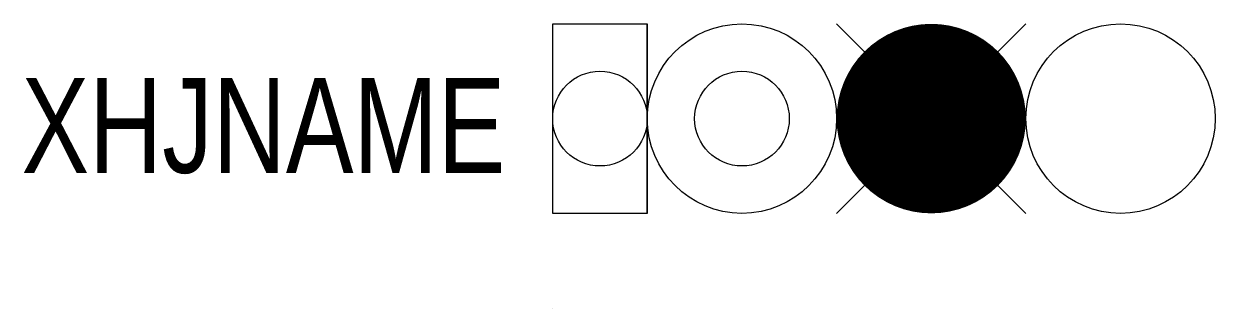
# Model space of a CAD drawing. Header units: millimetres. Extents: x -11.2 to 14, y 0 to 6.
import ezdxf
from ezdxf.enums import TextEntityAlignment as Align

# ---------------------------------------------------------------- set-up
doc = ezdxf.new("R2010")
doc.units = ezdxf.units.MM

msp = doc.modelspace()

# ---------------------------------------------------------------- linework, layer by layer
for p, q in [((2, 2), (2, 6)), ((0, 0.001), (0, -0.001))]:
    msp.add_line(p, q)
at = {"color": 1}
for p, q in [((10, 6), (6, 2)), ((10, 2), (6, 6))]:
    msp.add_line(p, q, dxfattribs=at)
at = {"color": 0, "linetype": 'Continuous'}
msp.add_lwpolyline([(2, 6), (2, 2), (0, 2), (0, 6), (2, 6)], dxfattribs=at)
at = {"color": 1, "const_width": 2}
msp.add_lwpolyline([(9, 4, 1), (7, 4, 1)], format="xyb", close=True, dxfattribs=at)
for centre, radius in [((4, 4), 2), ((1, 4), 1), ((4, 4), 1)]:
    msp.add_circle(centre, radius)
at = {"color": 3}
msp.add_circle((12, 4), 2, dxfattribs=at)

# ---------------------------------------------------------------- texts
at = {"width": 0.8}
msp.add_attdef('XHJNAME', text='X4', height=2, dxfattribs=at).set_placement((-1, 2.855), align=Align.RIGHT)

doc.saveas('drawing.dxf')
